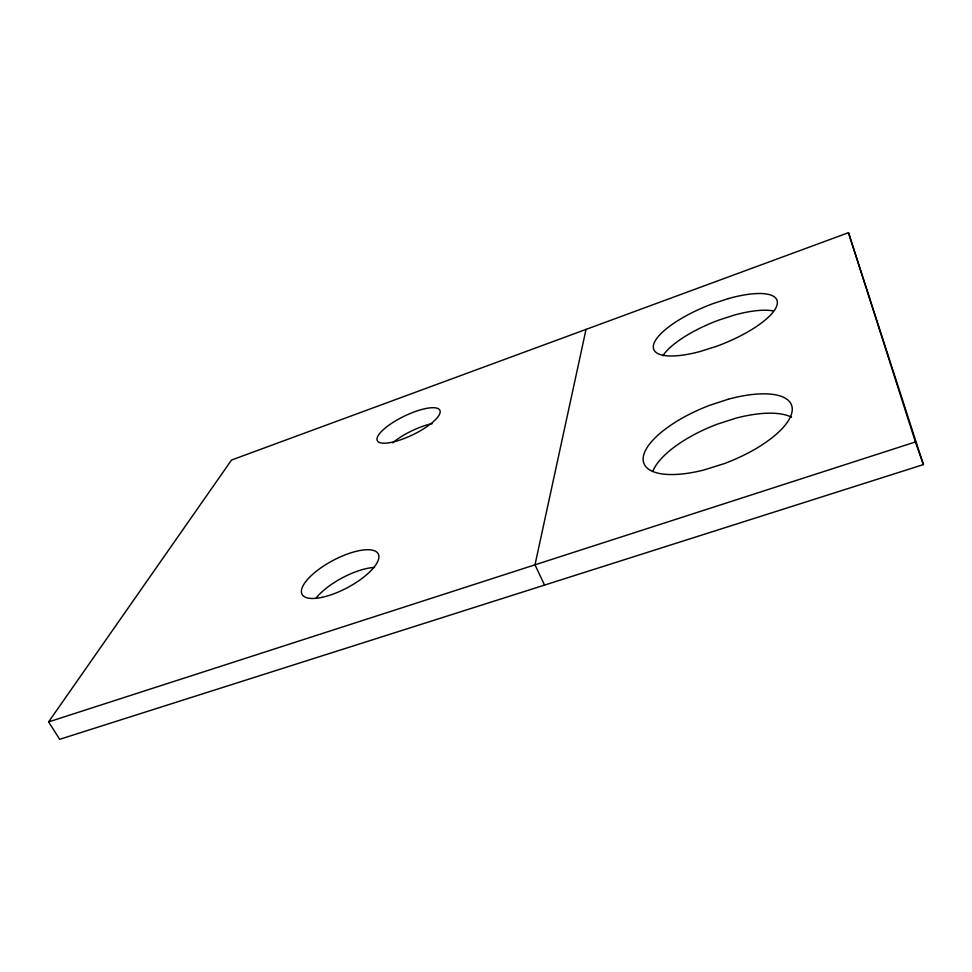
<?xml version="1.0" encoding="UTF-8"?>
<svg xmlns="http://www.w3.org/2000/svg" width="972" height="972" viewBox="0 0 972 972"><rect width="100%" height="100%" fill="white"/><g stroke="black" fill="none" stroke-linecap="round" stroke-linejoin="round"><path stroke-width="1.46" d="M586.043 329.399L534.989 564.817L544.551 585.083M48.6 721.904L231.53 460.035L848.471 232.685L923.4 464.592L59.681 739.315L48.6 721.904L915.417 441.956L923.4 464.592M848.471 232.685L915.417 441.956M652.905 471.104A78.951 30.727 -21.5 0 1 717.239 424.193L735.743 418.227A78.951 30.727 -21.5 0 1 791.56 417.219M316.252 597.829A42.926 15.868 -28.1 0 1 374.585 567.393M662.88 355.764A66.035 21.226 -21.7 0 1 719.086 320.007L734.577 315.001A66.035 21.226 -21.7 0 1 773.032 310.87M392.603 442.855A34.64 10.558 -25.9 0 1 432.394 423.561M728.21 298.635L712.683 303.726A66.327 20.57 -21.9 0 0 653.646 344.501A66.327 20.57 -21.9 0 0 699.84 351.585L716.558 346.311A66.327 20.57 -21.9 0 0 777.09 304.758A66.327 20.57 -21.9 0 0 728.21 298.635M728.174 399.261L709.609 405.336A79.364 29.828 -21.7 0 0 643.185 457.836A79.364 29.828 -21.7 0 0 703.825 470.011L724.213 463.632A79.364 29.828 -21.7 0 0 792.241 410.123A79.364 29.828 -21.7 0 0 728.174 399.261M395.045 441.507A34.785 10.23 -25.9 0 0 440.061 410.828A34.785 10.23 -25.9 0 0 390.574 424.023A34.785 10.23 -25.9 0 0 395.045 441.507M322.048 597.343A43.145 15.394 -28 0 0 378.873 556.081A43.145 15.394 -28 0 0 319.472 568.863A43.145 15.394 -28 0 0 322.048 597.343"/></g></svg>
